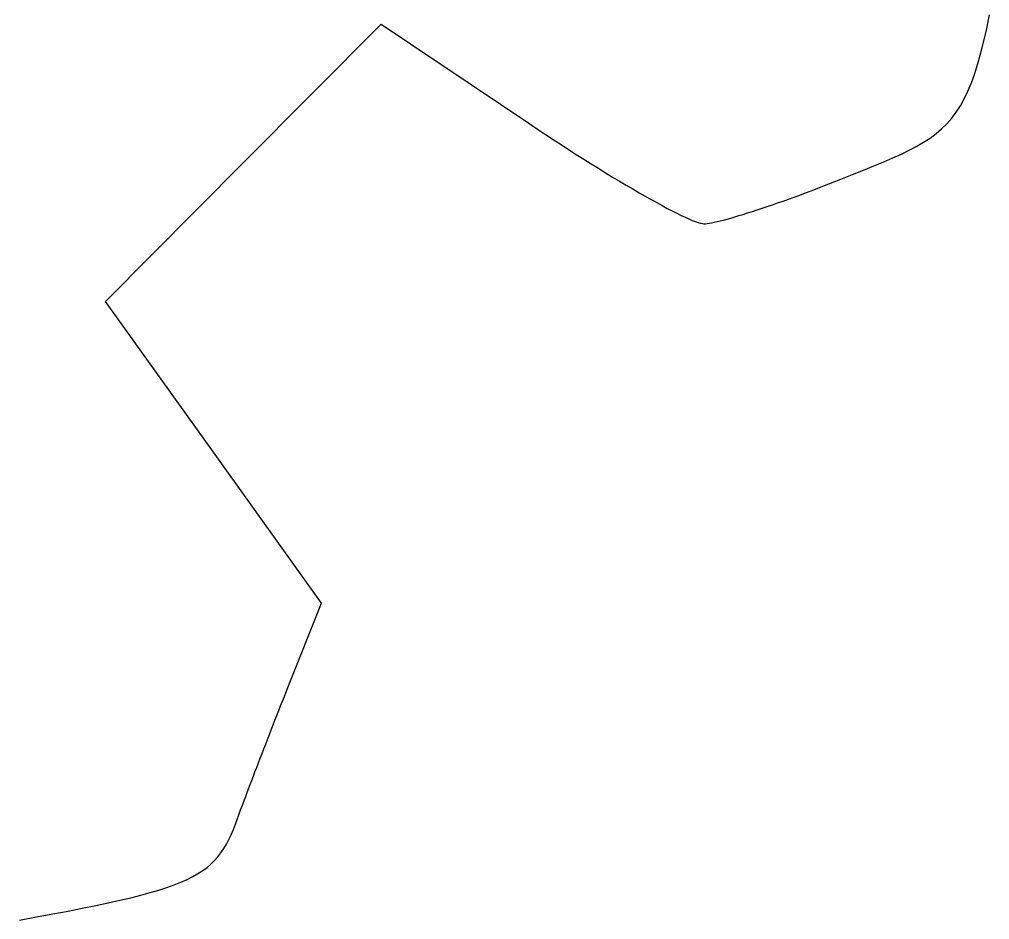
# Model space of a CAD drawing. Extents: x 3.9 to 78.6, y 0.4 to 97.3.
# Drawn here: x 18.97 to 33.04, y 72.92 to 85.97 of the extents above; entities that cross this region are included whole.
import ezdxf

# ---------------------------------------------------------------- set-up
doc = ezdxf.new("R2010")
doc.units = 0
doc.layers.add('LAYER_1', color=7, linetype='CONTINUOUS')

msp = doc.modelspace()

# ---------------------------------------------------------------- linework, layer by layer
at = {"layer": 'LAYER_1', "color": 7}
for p, q in [((33.003, 85.841), (33.044, 86.039)), ((22.22, 83.894), (24.221, 85.905)), ((24.221, 85.905), (26.374, 84.457)), ((32.961, 85.657), (33.003, 85.841)), ((32.918, 85.487), (32.961, 85.657)), ((32.874, 85.331), (32.918, 85.487)), ((32.829, 85.187), (32.874, 85.331)), ((32.781, 85.055), (32.829, 85.187)), ((32.73, 84.934), (32.781, 85.055)), ((32.677, 84.822), (32.73, 84.934)), ((32.559, 84.626), (32.62, 84.72)), ((32.62, 84.72), (32.677, 84.822)), ((32.494, 84.54), (32.559, 84.626)), ((26.374, 84.457), (26.488, 84.381)), ((32.348, 84.386), (32.424, 84.46)), ((32.424, 84.46), (32.494, 84.54)), ((26.488, 84.381), (26.602, 84.305)), ((26.602, 84.305), (26.716, 84.231)), ((32.181, 84.252), (32.268, 84.317)), ((32.268, 84.317), (32.348, 84.386)), ((26.716, 84.231), (26.828, 84.157)), ((26.828, 84.157), (26.939, 84.085)), ((31.987, 84.132), (32.087, 84.191)), ((32.087, 84.191), (32.181, 84.252)), ((26.939, 84.085), (27.05, 84.015)), ((27.05, 84.015), (27.159, 83.946)), ((31.64, 83.963), (31.764, 84.019)), ((31.764, 84.019), (31.879, 84.075)), ((31.879, 84.075), (31.987, 84.132)), ((20.22, 81.883), (22.22, 83.894)), ((27.159, 83.946), (27.266, 83.878)), ((27.266, 83.878), (27.372, 83.813)), ((31.367, 83.847), (31.508, 83.906)), ((31.508, 83.906), (31.64, 83.963)), ((27.372, 83.813), (27.475, 83.749)), ((27.475, 83.749), (27.577, 83.687)), ((30.884, 83.654), (31.055, 83.722)), ((31.055, 83.722), (31.216, 83.787)), ((31.216, 83.787), (31.367, 83.847)), ((27.577, 83.687), (27.677, 83.627)), ((27.677, 83.627), (27.774, 83.569)), ((30.627, 83.553), (30.713, 83.586)), ((30.713, 83.586), (30.798, 83.62)), ((30.798, 83.62), (30.884, 83.654)), ((27.774, 83.569), (27.868, 83.514)), ((27.868, 83.514), (27.96, 83.46)), ((27.96, 83.46), (28.048, 83.41)), ((30.291, 83.426), (30.374, 83.457)), ((30.374, 83.457), (30.458, 83.488)), ((30.458, 83.488), (30.542, 83.52)), ((30.542, 83.52), (30.627, 83.553)), ((28.048, 83.41), (28.134, 83.361)), ((28.134, 83.361), (28.216, 83.316)), ((28.216, 83.316), (28.294, 83.273)), ((29.893, 83.284), (29.97, 83.311)), ((29.97, 83.311), (30.048, 83.339)), ((30.048, 83.339), (30.128, 83.367)), ((30.128, 83.367), (30.209, 83.396)), ((30.209, 83.396), (30.291, 83.426)), ((28.294, 83.273), (28.369, 83.233)), ((28.369, 83.233), (28.441, 83.196)), ((28.441, 83.196), (28.508, 83.162)), ((28.508, 83.162), (28.57, 83.131)), ((29.47, 83.146), (29.535, 83.166)), ((29.535, 83.166), (29.603, 83.188)), ((29.603, 83.188), (29.672, 83.21)), ((29.672, 83.21), (29.744, 83.234)), ((29.744, 83.234), (29.817, 83.259)), ((29.817, 83.259), (29.893, 83.284)), ((28.57, 83.131), (28.629, 83.103)), ((28.629, 83.103), (28.683, 83.079)), ((28.683, 83.079), (28.732, 83.058)), ((28.732, 83.058), (28.776, 83.041)), ((28.776, 83.041), (28.815, 83.027)), ((28.815, 83.027), (28.849, 83.017)), ((28.849, 83.017), (28.878, 83.011)), ((28.949, 83.013), (28.979, 83.017)), ((28.979, 83.017), (29.013, 83.023)), ((29.013, 83.023), (29.051, 83.031)), ((29.051, 83.031), (29.092, 83.04)), ((29.092, 83.04), (29.137, 83.051)), ((29.137, 83.051), (29.185, 83.063)), ((29.185, 83.063), (29.236, 83.077)), ((29.236, 83.077), (29.29, 83.092)), ((29.29, 83.092), (29.348, 83.109)), ((29.348, 83.109), (29.408, 83.127)), ((29.408, 83.127), (29.47, 83.146)), ((28.878, 83.011), (28.9, 83.009)), ((28.9, 83.009), (28.922, 83.01)), ((28.922, 83.01), (28.949, 83.013)), ((21.788, 79.697), (20.22, 81.883)), ((23.356, 77.51), (21.788, 79.697)), ((22.868, 76.288), (23.356, 77.51)), ((22.842, 76.223), (22.868, 76.288)), ((22.789, 76.089), (22.816, 76.156)), ((22.816, 76.156), (22.842, 76.223)), ((22.735, 75.952), (22.762, 76.02)), ((22.762, 76.02), (22.789, 76.089)), ((22.68, 75.813), (22.708, 75.882)), ((22.708, 75.882), (22.735, 75.952)), ((22.626, 75.673), (22.653, 75.743)), ((22.653, 75.743), (22.68, 75.813)), ((22.572, 75.534), (22.599, 75.603)), ((22.599, 75.603), (22.626, 75.673)), ((22.518, 75.395), (22.545, 75.464)), ((22.545, 75.464), (22.572, 75.534)), ((22.466, 75.26), (22.492, 75.327)), ((22.492, 75.327), (22.518, 75.395)), ((22.415, 75.127), (22.44, 75.193)), ((22.44, 75.193), (22.466, 75.26)), ((22.343, 74.938), (22.366, 75)), ((22.366, 75), (22.39, 75.063)), ((22.39, 75.063), (22.415, 75.127)), ((22.297, 74.819), (22.32, 74.878)), ((22.32, 74.878), (22.343, 74.938)), ((22.255, 74.707), (22.276, 74.762)), ((22.276, 74.762), (22.297, 74.819)), ((22.199, 74.556), (22.217, 74.604)), ((22.217, 74.604), (22.236, 74.655)), ((22.236, 74.655), (22.255, 74.707)), ((22.152, 74.426), (22.166, 74.467)), ((22.166, 74.467), (22.182, 74.51)), ((22.182, 74.51), (22.199, 74.556)), ((22.076, 74.226), (22.107, 74.305)), ((22.107, 74.305), (22.138, 74.389)), ((22.138, 74.389), (22.152, 74.426)), ((22.044, 74.151), (22.076, 74.226)), ((21.937, 73.95), (21.975, 74.013)), ((21.975, 74.013), (22.011, 74.08)), ((22.011, 74.08), (22.044, 74.151)), ((21.853, 73.833), (21.897, 73.889)), ((21.897, 73.889), (21.937, 73.95)), ((21.752, 73.727), (21.805, 73.779)), ((21.805, 73.779), (21.853, 73.833)), ((21.563, 73.587), (21.632, 73.632)), ((21.632, 73.632), (21.695, 73.678)), ((21.695, 73.678), (21.752, 73.727)), ((21.216, 73.424), (21.315, 73.463)), ((21.315, 73.463), (21.405, 73.503)), ((21.405, 73.503), (21.487, 73.544)), ((21.487, 73.544), (21.563, 73.587)), ((20.733, 73.275), (20.869, 73.312)), ((20.869, 73.312), (20.994, 73.349)), ((20.994, 73.349), (21.11, 73.386)), ((21.11, 73.386), (21.216, 73.424)), ((20.261, 73.163), (20.43, 73.201)), ((20.43, 73.201), (20.587, 73.238)), ((20.587, 73.238), (20.733, 73.275)), ((19.458, 73.004), (19.679, 73.045)), ((19.679, 73.045), (19.886, 73.086)), ((19.886, 73.086), (20.08, 73.125)), ((20.08, 73.125), (20.261, 73.163)), ((18.973, 72.915), (19.223, 72.96)), ((19.223, 72.96), (19.458, 73.004))]:
    msp.add_line(p, q, dxfattribs=at)

doc.saveas('drawing.dxf')
